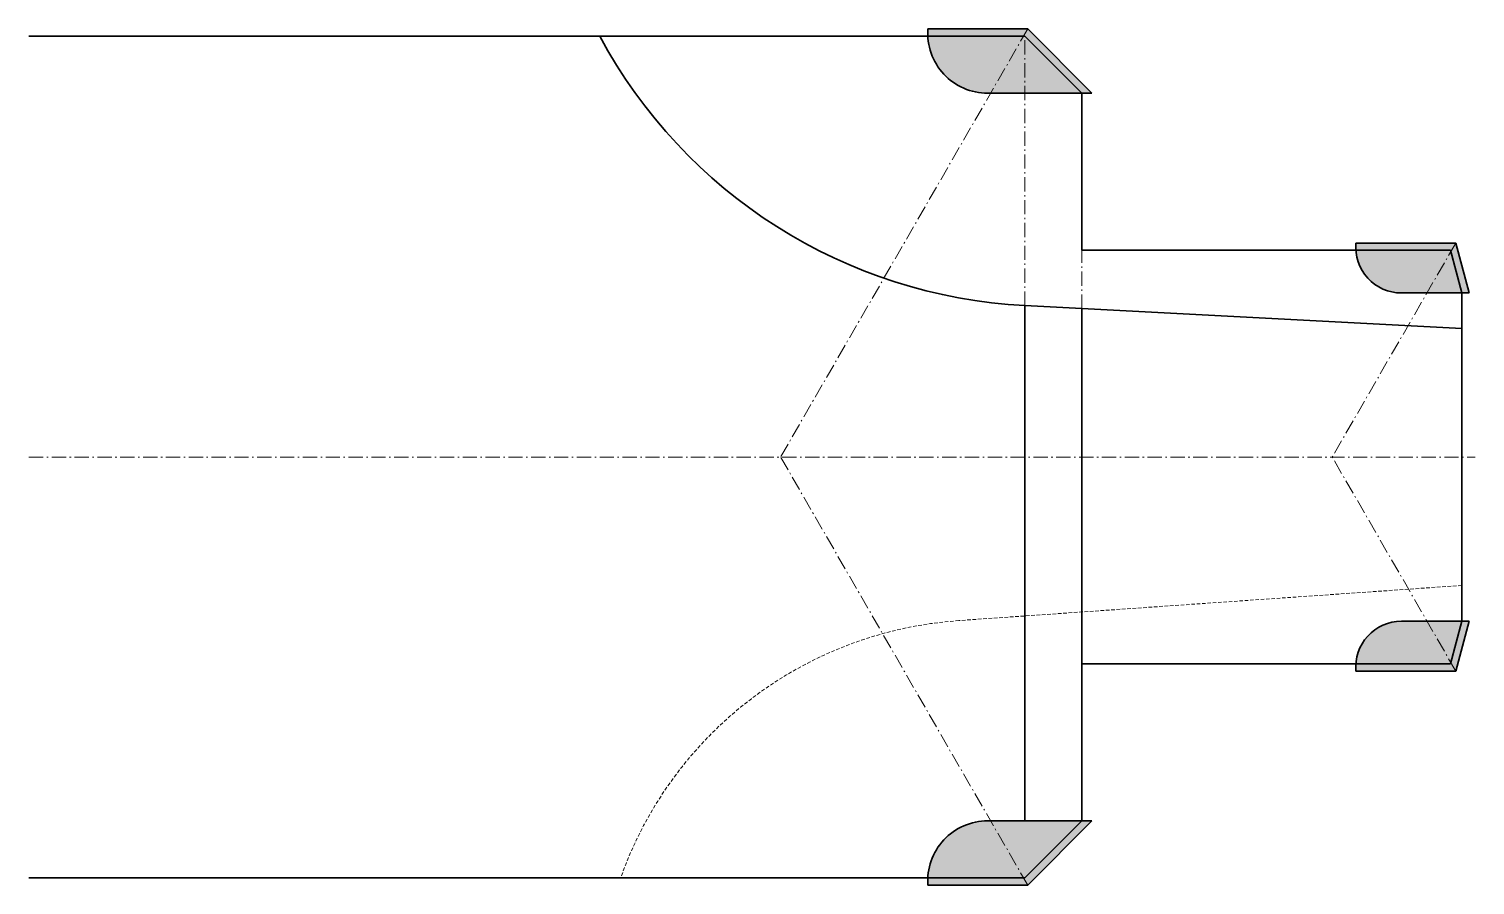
# Model space of a CAD drawing. Header units: millimetres. Extents: x -100 to 1, y -30 to 30.
import ezdxf

# ---------------------------------------------------------------- set-up
doc = ezdxf.new("R2010")
doc.units = ezdxf.units.MM
doc.linetypes.add('CENTER', pattern=[1.5, 1, -0.25, 0, -0.25])
doc.linetypes.add('HIDDEN', pattern=[0.375, 0.25, -0.125])
for name, color, linetype, lineweight in [('1', 4, 'Continuous', 30), ('3', 1, 'HIDDEN', 9), ('4', 2, 'CENTER', 9), ('6', 5, 'Continuous', 9)]:
    doc.layers.add(name, color=color, linetype=linetype, lineweight=lineweight)

msp = doc.modelspace()

# ---------------------------------------------------------------- hatches: boundary and pattern name
at = {"layer": '6'}
h = msp.add_hatch(color=256, dxfattribs=at)
h.dxf.hatch_style = 1
edge = h.paths.add_edge_path()
edge.add_line((-30.42, 30), (-25.92, 25.5))
edge.add_line((-25.92, 25.5), (-33.23, 25.5))
edge.add_arc((-33.23, 29.7), 4.2, 175.904, 270, ccw=False)
edge.add_line((-37.42, 30), (-30.42, 30))
h = msp.add_hatch(color=256, dxfattribs=at)
h.dxf.hatch_style = 1
edge = h.paths.add_edge_path()
edge.add_line((-7.42, 15), (-0.42, 15))
edge.add_line((-0.42, 15), (0.52, 11.5))
edge.add_line((0.52, 11.5), (-4.23, 11.5))
edge.add_arc((-4.23, 14.7), 3.2, 174.6206, 270, ccw=False)
h = msp.add_hatch(color=256, dxfattribs=at)
h.dxf.hatch_style = 1
edge = h.paths.add_edge_path()
edge.add_line((-0.42, -15), (0.52, -11.5))
edge.add_line((0.52, -11.5), (-4.23, -11.5))
edge.add_arc((-4.23, -14.7), 3.2, 90, 185.3794)
edge.add_line((-7.42, -15), (-0.42, -15))
h = msp.add_hatch(color=256, dxfattribs=at)
h.dxf.hatch_style = 1
edge = h.paths.add_edge_path()
edge.add_line((-30.42, -30), (-25.92, -25.5))
edge.add_line((-25.92, -25.5), (-33.23, -25.5))
edge.add_arc((-33.23, -29.7), 4.2, 90, 184.096)
edge.add_line((-37.42, -30), (-30.42, -30))

# ---------------------------------------------------------------- linework, layer by layer
at = {"layer": '1'}
for p, q in [((-100.42, 29.5), (-30.63, 29.5)), ((-37.42, 30), (-30.42, 30)), ((-26.63, 25.5), (-30.63, 29.5)), ((-30.42, 30), (-25.92, 25.5)), ((-25.92, 25.5), (-33.23, 25.5)), ((-26.63, 14.5), (-26.63, 25.5)), ((-0.8, 14.5), (-26.63, 14.5)), ((-7.42, 15), (-0.42, 15)), ((-0.8, 14.5), (0, 11.5)), ((-0.42, 15), (0.52, 11.5)), ((0.52, 11.5), (-4.23, 11.5)), ((0, -11.5), (0, 11.5)), ((-30.63, -25.5), (-30.63, 10.61)), ((-26.63, -25.5), (-26.63, 10.4)), ((0.52, -11.5), (-4.23, -11.5)), ((-0.8, -14.5), (0, -11.5)), ((-0.42, -15), (0.52, -11.5)), ((-0.8, -14.5), (-26.63, -14.5)), ((-7.42, -15), (-0.42, -15)), ((-25.92, -25.5), (-33.23, -25.5)), ((-30.63, -29.5), (-26.63, -25.5)), ((-30.42, -30), (-25.92, -25.5)), ((-100.42, -29.5), (-30.63, -29.5)), ((-37.42, -30), (-30.42, -30))]:
    msp.add_line(p, q, dxfattribs=at)
msp.add_lwpolyline([(0, 9), (-30.63, 10.61, -0.262188), (-60.42, 29.5, -2.854738)], format="xyb", dxfattribs=at)
for centre, radius, start, end in [((-33.23, 29.7), 4.2, 175.904, 270), ((-4.23, 14.7), 3.2, 174.6206, 270), ((-4.23, -14.7), 3.2, 90, 185.3794), ((-33.23, -29.7), 4.2, 90, 184.096)]:
    msp.add_arc(centre, radius, start, end, dxfattribs=at)
at = {"layer": '3'}
msp.add_lwpolyline([(0, -9), (-35.24, -11.46, 0.298745), (-58.95, -29.5, 2.854738)], format="xyb", dxfattribs=at)
at = {"layer": '4'}
for p, q in [((-30.42, 30), (-47.74, 0)), ((-30.63, 10.61), (-30.63, 29.5)), ((-26.63, 10.4), (-26.63, 14.5)), ((-0.42, 15), (-9.08, 0)), ((-100.42, 0), (0.93, 0)), ((-30.42, -30), (-47.74, 0)), ((-0.42, -15), (-9.08, 0))]:
    msp.add_line(p, q, dxfattribs=at)

doc.saveas('drawing.dxf')
